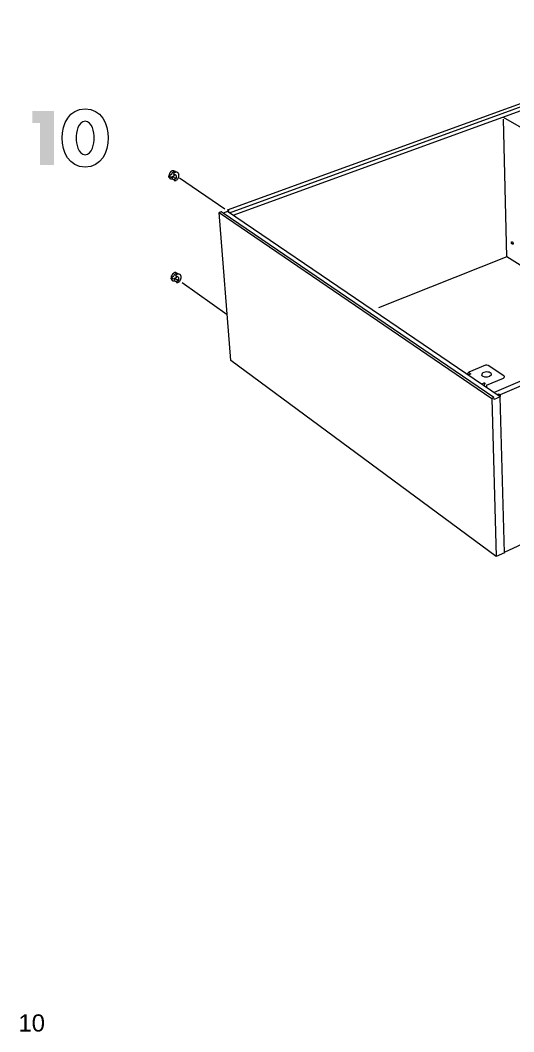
# Model space of a CAD drawing. Header units: metres. Extents: x -0.7 to 7.4, y 0 to 11.2.
# Drawn here: x -0.6848 to -0.612, y 0.3238 to 0.4731 of the extents above; entities that cross this region are included whole.
import ezdxf

# ---------------------------------------------------------------- set-up
doc = ezdxf.new("R2010")
doc.units = ezdxf.units.M
doc.header["$MEASUREMENT"] = 0
doc.layers.add('PDF8_Geometry_Num_Penna__7', color=7, linetype='Continuous', lineweight=18)
doc.layers.add('PDF8_Text_Num_Penna__7', color=7, linetype='Continuous', lineweight=18)
doc.styles.add('GENERATED_STYLE_1', font='Arial.ttf')

msp = doc.modelspace()

# ---------------------------------------------------------------- hatches: boundary and pattern name
at = {"layer": 'PDF8_Geometry_Num_Penna__7', "linetype": 'Continuous', "lineweight": 18}
msp.add_hatch(color=7, dxfattribs=at).paths.add_polyline_path([(-0.68192, 0.45799), (-0.68192, 0.45177), (-0.67984, 0.45177), (-0.67984, 0.45975), (-0.68306, 0.45975), (-0.68306, 0.45799)])

# ---------------------------------------------------------------- linework, layer by layer
at = {"layer": 'PDF8_Geometry_Num_Penna__7', "color": 7, "linetype": 'Continuous', "lineweight": 18, "flags": 128}
for points in [[(-0.65425, 0.44513), (-0.57708, 0.47315), (-0.57688, 0.47304)], [(-0.65395, 0.44473), (-0.57684, 0.47279)], [(-0.65341, 0.44435), (-0.57622, 0.47244)], [(-0.57357, 0.43584), (-0.61349, 0.4588)], [(-0.613, 0.43821), (-0.61349, 0.45856)], [(-0.53543, 0.45228), (-0.61488, 0.4182)], [(-0.53465, 0.45218), (-0.5344, 0.45205), (-0.61399, 0.41783)], [(-0.66267, 0.45032), (-0.6625, 0.4504)], [(-0.66265, 0.45001), (-0.66261, 0.44999)], [(-0.66257, 0.44999), (-0.6624, 0.45008)], [(-0.66248, 0.45046), (-0.66248, 0.45052)], [(-0.66241, 0.45007), (-0.66241, 0.45006)], [(-0.66241, 0.45006), (-0.6624, 0.44973)], [(-0.6624, 0.44972), (-0.6621, 0.44958)], [(-0.66233, 0.4501), (-0.66226, 0.45013)], [(-0.66222, 0.45043), (-0.66216, 0.45041)], [(-0.66216, 0.45036), (-0.66216, 0.45031)], [(-0.66215, 0.45029), (-0.6621, 0.45027)], [(-0.66214, 0.44993), (-0.66207, 0.4499)], [(-0.66212, 0.44955), (-0.66212, 0.4495)], [(-0.66196, 0.44966), (-0.66211, 0.44958)], [(-0.66209, 0.45028), (-0.66201, 0.45032)], [(-0.66206, 0.45025), (-0.66207, 0.45028)], [(-0.66207, 0.4499), (-0.66201, 0.44987)], [(-0.66184, 0.44975), (-0.66186, 0.44974)], [(-0.66182, 0.45018), (-0.66181, 0.44982)], [(-0.66158, 0.45063), (-0.6617, 0.45069)], [(-0.66134, 0.44988), (-0.65463, 0.4453)], [(-0.66211, 0.44949), (-0.66209, 0.44948)], [(-0.65425, 0.44513), (-0.65404, 0.44501)], [(-0.65517, 0.44486), (-0.65547, 0.44475)], [(-0.65547, 0.44475), (-0.61521, 0.4173)], [(-0.65374, 0.42291), (-0.65547, 0.44475)], [(-0.6549, 0.44468), (-0.65517, 0.44486)], [(-0.65425, 0.44492), (-0.6549, 0.44468)], [(-0.6149, 0.41744), (-0.6549, 0.44468)], [(-0.61396, 0.41755), (-0.65425, 0.44492)], [(-0.65403, 0.44477), (-0.65405, 0.445)], [(-0.65402, 0.44477), (-0.65404, 0.44501)], [(-0.613, 0.43821), (-0.63195, 0.43067)], [(-0.59473, 0.42677), (-0.613, 0.43821)], [(-0.66238, 0.43473), (-0.66232, 0.4347)], [(-0.66234, 0.43527), (-0.66218, 0.43536)], [(-0.66233, 0.43497), (-0.66228, 0.43494)], [(-0.66224, 0.43494), (-0.66208, 0.43503)], [(-0.66215, 0.43541), (-0.66215, 0.43547)], [(-0.66208, 0.43503), (-0.66208, 0.43501)], [(-0.66208, 0.43501), (-0.66207, 0.43468)], [(-0.66207, 0.43468), (-0.66178, 0.43454)], [(-0.662, 0.43505), (-0.66194, 0.43509)], [(-0.66189, 0.43539), (-0.66184, 0.43537)], [(-0.6616, 0.43575), (-0.66184, 0.43587)], [(-0.66183, 0.43532), (-0.66183, 0.43526)], [(-0.66182, 0.43525), (-0.66177, 0.43523)], [(-0.66181, 0.43488), (-0.66175, 0.43485)], [(-0.66163, 0.43462), (-0.66178, 0.43454)], [(-0.66176, 0.43523), (-0.66168, 0.43527)], [(-0.66173, 0.43521), (-0.66175, 0.43524)], [(-0.66152, 0.43471), (-0.66153, 0.4347)], [(-0.66149, 0.43514), (-0.66148, 0.43477)], [(-0.66125, 0.43559), (-0.66137, 0.43565)], [(-0.66179, 0.43451), (-0.66179, 0.43446)], [(-0.66179, 0.43445), (-0.66176, 0.43444)], [(-0.66093, 0.43441), (-0.65431, 0.4297)], [(-0.61457, 0.39395), (-0.65374, 0.42291)], [(-0.61874, 0.42099), (-0.61874, 0.42102), (-0.61873, 0.42105), (-0.61871, 0.42107), (-0.6187, 0.4211), (-0.61868, 0.42113), (-0.61865, 0.42115), (-0.61862, 0.42116)], [(-0.61874, 0.42099), (-0.61873, 0.42081), (-0.61873, 0.4208)], [(-0.61869, 0.42078), (-0.61873, 0.42081)], [(-0.6187, 0.42078), (-0.61844, 0.42088)], [(-0.61845, 0.42088), (-0.61842, 0.42089)], [(-0.61598, 0.41925), (-0.61351, 0.4203), (-0.61348, 0.42032), (-0.61345, 0.42034), (-0.61342, 0.42036), (-0.61341, 0.42038), (-0.6134, 0.42041), (-0.61339, 0.42043)], [(-0.61346, 0.42065), (-0.61343, 0.42062), (-0.61341, 0.4206), (-0.6134, 0.42058), (-0.6134, 0.42055)], [(-0.6134, 0.42055), (-0.61339, 0.42043)], [(-0.61625, 0.41955), (-0.61627, 0.41956), (-0.61629, 0.41957), (-0.61632, 0.41957), (-0.61634, 0.41957), (-0.61637, 0.41957), (-0.61639, 0.41956), (-0.61671, 0.41942)], [(-0.61628, 0.41932), (-0.61628, 0.41934), (-0.61627, 0.41937), (-0.61626, 0.4194), (-0.61624, 0.41942)], [(-0.61627, 0.41913), (-0.61628, 0.41932)], [(-0.61624, 0.41943), (-0.61623, 0.41944), (-0.61622, 0.41945), (-0.61622, 0.41946), (-0.61621, 0.41947), (-0.6162, 0.41949), (-0.6162, 0.4195), (-0.61621, 0.41952), (-0.61622, 0.41953), (-0.61625, 0.41955)], [(-0.61598, 0.41908), (-0.61598, 0.41905), (-0.61599, 0.41902), (-0.616, 0.41898), (-0.61602, 0.41895)], [(-0.61598, 0.41925), (-0.61598, 0.41908)], [(-0.6149, 0.41744), (-0.61521, 0.4173)], [(-0.61521, 0.4173), (-0.61457, 0.39395)], [(-0.61336, 0.39451), (-0.61396, 0.41755), (-0.61489, 0.41715), (-0.6149, 0.41744)], [(-0.61422, 0.41798), (-0.61399, 0.41783), (-0.61398, 0.41761)], [(-0.61422, 0.41779), (-0.61422, 0.41798)], [(-0.61335, 0.39459), (-0.60931, 0.39648)], [(-0.61336, 0.39451), (-0.61457, 0.39395)]]:
    msp.add_lwpolyline(points, dxfattribs=at)
for points in [[(-0.66287, 0.44999, -0.008913), (-0.66287, 0.45001, -0.031762), (-0.66288, 0.45005, -0.03452), (-0.66288, 0.45008, 0.010346), (-0.66288, 0.45011)], [(-0.66283, 0.45042, 0.002952), (-0.66284, 0.45039, 0.006305), (-0.66285, 0.45037)], [(-0.66282, 0.44988, -0.024771), (-0.66283, 0.44989, -0.012286), (-0.66284, 0.44991, 0.034321), (-0.66285, 0.44993)], [(-0.66264, 0.45), (-0.66266, 0.44999, -0.657477), (-0.66272, 0.45003), (-0.66273, 0.45021)], [(-0.66273, 0.44978, 0.012256), (-0.66271, 0.44977), (-0.66265, 0.44974)], [(-0.66263, 0.45075, 0.014253), (-0.66265, 0.45073, 0.001062), (-0.66267, 0.45071)], [(-0.66258, 0.4508, 0.007054), (-0.6626, 0.45079, 0.028569), (-0.66262, 0.45077)], [(-0.66254, 0.45083, 0.013159), (-0.66252, 0.45085, 0.018291), (-0.6625, 0.45086)], [(-0.66244, 0.45056, -0.033183), (-0.66237, 0.45065), (-0.66235, 0.45066), (-0.66233, 0.45068), (-0.66231, 0.4507), (-0.66229, 0.45072), (-0.66227, 0.45073), (-0.66225, 0.45075), (-0.66222, 0.45076), (-0.6622, 0.45077), (-0.66218, 0.45078), (-0.66216, 0.45079), (-0.66214, 0.4508), (-0.66212, 0.4508), (-0.6621, 0.45081), (-0.66208, 0.45081), (-0.66206, 0.45082), (-0.66204, 0.45082), (-0.66202, 0.45082), (-0.662, 0.45082), (-0.66198, 0.45081), (-0.66197, 0.45081), (-0.66195, 0.4508), (-0.66193, 0.4508), (-0.66191, 0.45079), (-0.6619, 0.45078), (-0.66188, 0.45077), (-0.66187, 0.45076), (-0.66186, 0.45074), (-0.66184, 0.45073), (-0.66183, 0.45072)], [(-0.66222, 0.45044, -0.035211), (-0.66214, 0.45054)], [(-0.66192, 0.45079), (-0.66217, 0.45091, -0.005546), (-0.6622, 0.45092)], [(-0.66151, 0.44986, -0.004032), (-0.66152, 0.44983, 0.026204), (-0.66153, 0.44981)], [(-0.66144, 0.45047, -0.004404), (-0.66143, 0.45045, 0.00781), (-0.66142, 0.45043)], [(-0.66144, 0.45001, 0.012081), (-0.66143, 0.45004, 0.018337), (-0.66143, 0.45006, -0.007068), (-0.66142, 0.45009)], [(-0.6614, 0.4503, 0.010165), (-0.6614, 0.45032, 0.021219), (-0.6614, 0.45034, 0.017772), (-0.66141, 0.45037)], [(-0.66184, 0.4495, -0.027371), (-0.66181, 0.44951, 0.033943), (-0.66179, 0.44953)], [(-0.66255, 0.43497, -0.035551), (-0.66255, 0.43499, -0.02108), (-0.66255, 0.43502, -0.022856), (-0.66256, 0.43504, 0.010346), (-0.66256, 0.43507)], [(-0.66252, 0.43532, 0.012081), (-0.66253, 0.4353, 0.023119), (-0.66254, 0.43527)], [(-0.66251, 0.43535, -0.006024), (-0.6625, 0.43538, 0.005512), (-0.66249, 0.4354)], [(-0.66231, 0.43496), (-0.66234, 0.43494, -0.657477), (-0.6624, 0.43499), (-0.6624, 0.43517)], [(-0.66231, 0.43571, 0.007478), (-0.66233, 0.43569, 0.007523), (-0.66234, 0.43567)], [(-0.66225, 0.43576, 0.014683), (-0.66227, 0.43574, 0.028569), (-0.66229, 0.43572)], [(-0.66221, 0.43579, -0.004076), (-0.66219, 0.43581, 0.018494), (-0.66217, 0.43582)], [(-0.66212, 0.43552, -0.031669), (-0.66204, 0.4356), (-0.66202, 0.43562), (-0.662, 0.43564), (-0.66198, 0.43566), (-0.66196, 0.43567), (-0.66194, 0.43569), (-0.66192, 0.4357), (-0.6619, 0.43572), (-0.66188, 0.43573), (-0.66186, 0.43574), (-0.66184, 0.43575), (-0.66181, 0.43575), (-0.66179, 0.43576), (-0.66177, 0.43577), (-0.66175, 0.43577), (-0.66173, 0.43577), (-0.66171, 0.43577), (-0.66169, 0.43577), (-0.66167, 0.43577), (-0.66166, 0.43577), (-0.66164, 0.43577), (-0.66162, 0.43576), (-0.6616, 0.43575), (-0.66159, 0.43575), (-0.66157, 0.43574), (-0.66156, 0.43573), (-0.66154, 0.43572), (-0.66153, 0.4357), (-0.66151, 0.43569), (-0.6615, 0.43567)], [(-0.66189, 0.4354, -0.032283), (-0.66182, 0.4355)], [(-0.66175, 0.43485), (-0.66168, 0.43482, 0.089153), (-0.66164, 0.43482, 0.052965), (-0.66162, 0.43482)], [(-0.66122, 0.43474, 0.009757), (-0.6612, 0.43476, -0.021743), (-0.66119, 0.43479, 0.004032), (-0.66118, 0.43481)], [(-0.66117, 0.43484, 0.01631), (-0.66115, 0.43486, 0.028426), (-0.66114, 0.43489)], [(-0.66109, 0.43537, 0.023881), (-0.66109, 0.43539, -0.00781), (-0.6611, 0.43541, 0.004404), (-0.66111, 0.43543)], [(-0.66111, 0.43497, 0.006508), (-0.66111, 0.43499, 0.020871), (-0.6611, 0.43502, -0.004638), (-0.66109, 0.43505)], [(-0.66107, 0.43525, 0.010165), (-0.66107, 0.43528, 0.022541), (-0.66108, 0.4353, 0.020518), (-0.66108, 0.43532)], [(-0.66151, 0.43446, -0.016415), (-0.66149, 0.43447, 0.033943), (-0.66147, 0.43448)], [(-0.61346, 0.42065), (-0.61575, 0.42218, 0.213416), (-0.61615, 0.4222), (-0.61862, 0.42116), (-0.61839, 0.421), (-0.61836, 0.42098), (-0.61835, 0.42097), (-0.61834, 0.42096), (-0.61835, 0.42095), (-0.61835, 0.42093), (-0.61836, 0.42092), (-0.61838, 0.42091), (-0.61842, 0.42089), (-0.61843, 0.42089), (-0.61845, 0.42089)], [(-0.61527, 0.42079, -0.367557), (-0.61657, 0.42058), (-0.61661, 0.42061), (-0.61665, 0.42064), (-0.61667, 0.42067), (-0.6167, 0.42071), (-0.61671, 0.42074)]]:
    msp.add_lwpolyline(points, format="xyb", dxfattribs=at)
msp.add_lwpolyline([(-0.6122, 0.44043), (-0.61218, 0.44041), (-0.61215, 0.44039), (-0.61213, 0.44036), (-0.61212, 0.44034), (-0.6121, 0.4403), (-0.61209, 0.44027), (-0.61208, 0.44024), (-0.61207, 0.4402), (-0.61207, 0.44017), (-0.61207, 0.44014), (-0.61208, 0.44011), (-0.61208, 0.44009), (-0.6121, 0.44008), (-0.61211, 0.44006), (-0.61213, 0.44006), (-0.61215, 0.44006), (-0.61217, 0.44006), (-0.61219, 0.44007), (-0.61221, 0.44009), (-0.61223, 0.44011), (-0.61225, 0.44013), (-0.61227, 0.44016), (-0.61229, 0.44019), (-0.6123, 0.44023), (-0.61231, 0.44026), (-0.61232, 0.44029), (-0.61232, 0.44033), (-0.61232, 0.44035), (-0.61231, 0.44038), (-0.6123, 0.4404), (-0.61229, 0.44042), (-0.61228, 0.44043), (-0.61226, 0.44044), (-0.61224, 0.44044), (-0.61222, 0.44044)], close=True, dxfattribs=at)
at = {"layer": 'PDF8_Geometry_Num_Penna__7', "color": 7, "linetype": 'Continuous', "lineweight": 18}
for centre, radius, start, end in [((-0.66258, 0.45026), 0.00029, 163.8171, 169.1914), ((-0.66248, 0.45034), 0.000354, 153.9083, 158.5927), ((-0.66266, 0.44943), 0.000304, 75.6777, 79.0171), ((-0.66225, 0.45494), 0.00523, 266.5347, 266.7323), ((-0.66229, 0.45055), 0.00038, 117.1239, 120.6492), ((-0.66227, 0.45052), 0.000415, 111.7153, 114.6818), ((-0.66229, 0.45059), 0.000343, 89.5199, 92.6419), ((-0.66223, 0.45032), 0.000185, 281.3203, 291.7313), ((-0.6619, 0.45015), 0.000186, 151.0404, 153.854), ((-0.66197, 0.44998), 0.000125, 270.5368, 279.6675), ((-0.66223, 0.45024), 0.000825, 333.7463, 335.6983), ((-0.66153, 0.44758), 0.00194, 101.5847, 102.1927), ((-0.66216, 0.4353), 0.000354, 153.9083, 158.5927), ((-0.66196, 0.43555), 0.000343, 89.5199, 92.6419), ((-0.66193, 0.43581), 0.0000829, 73.7974, 86.9276), ((-0.66165, 0.43512), 0.000294, 198.3642, 211.1861), ((-0.66195, 0.43536), 0.00028, 294.626, 302.3383), ((-0.66157, 0.43511), 0.000186, 151.0404, 153.854), ((-0.66156, 0.43509), 0.000461, 337.7708, 341.2846), ((-0.66175, 0.43521), 0.000677, 354.9901, 357.1734), ((-0.6617, 0.43523), 0.00063, 357.2407, 359.4862)]:
    msp.add_arc(centre, radius, start, end, dxfattribs=at)
msp.add_ellipse((-0.61599, 0.42083), major_axis=(0.000728, 0.000023), ratio=0.531491, start_param=6.1227, end_param=9.580788, dxfattribs=at)
for points in [[(-0.67864, 0.45576), (-0.67864, 0.45783), (-0.67762, 0.46007), (-0.67525, 0.46007)], [(-0.67525, 0.46007), (-0.67288, 0.46007), (-0.67186, 0.45783), (-0.67186, 0.45576)], [(-0.67525, 0.45824), (-0.67632, 0.45824), (-0.67657, 0.45654), (-0.67657, 0.45577)], [(-0.67393, 0.45577), (-0.67393, 0.45654), (-0.67418, 0.45824), (-0.67525, 0.45824)], [(-0.67525, 0.45145), (-0.67763, 0.45145), (-0.67864, 0.45369), (-0.67864, 0.45576)], [(-0.67657, 0.45577), (-0.67657, 0.455), (-0.67632, 0.45328), (-0.67525, 0.45328)], [(-0.67525, 0.45328), (-0.67418, 0.45328), (-0.67393, 0.455), (-0.67393, 0.45577)], [(-0.67186, 0.45576), (-0.67186, 0.45369), (-0.67287, 0.45145), (-0.67525, 0.45145)], [(-0.66287, 0.45026), (-0.66287, 0.45026), (-0.66289, 0.45023), (-0.66288, 0.45023)], [(-0.66288, 0.45021), (-0.66287, 0.45021), (-0.66289, 0.45018), (-0.66288, 0.45018)], [(-0.66288, 0.45018), (-0.66288, 0.45018), (-0.66289, 0.45016), (-0.66288, 0.45016)], [(-0.66288, 0.45016), (-0.66288, 0.45016), (-0.66289, 0.45013), (-0.66289, 0.45013)], [(-0.66289, 0.45013), (-0.66288, 0.45013), (-0.66289, 0.45011), (-0.66288, 0.45011)], [(-0.66286, 0.45031), (-0.66285, 0.45031), (-0.66288, 0.45029), (-0.66287, 0.45029)], [(-0.66287, 0.45029), (-0.66286, 0.45029), (-0.66288, 0.45026), (-0.66287, 0.45026)], [(-0.66285, 0.45037), (-0.66284, 0.45037), (-0.66287, 0.45034), (-0.66286, 0.45034)], [(-0.66287, 0.44999), (-0.66286, 0.44999), (-0.66287, 0.44997), (-0.66286, 0.44997)], [(-0.66286, 0.44997), (-0.66286, 0.44997), (-0.66286, 0.44995), (-0.66286, 0.44995)], [(-0.66286, 0.44995), (-0.66285, 0.44995), (-0.66286, 0.44993), (-0.66285, 0.44993)], [(-0.66282, 0.45045), (-0.66281, 0.45045), (-0.66284, 0.45042), (-0.66283, 0.45042)], [(-0.66281, 0.45047), (-0.6628, 0.45047), (-0.66283, 0.45045), (-0.66282, 0.45045)], [(-0.66282, 0.44988), (-0.66281, 0.44988), (-0.66282, 0.44986), (-0.66281, 0.44986)], [(-0.66279, 0.45052), (-0.66278, 0.45052), (-0.66281, 0.4505), (-0.6628, 0.4505)], [(-0.66281, 0.44986), (-0.6628, 0.44986), (-0.66281, 0.44984), (-0.6628, 0.44984)], [(-0.66278, 0.45055), (-0.66277, 0.45055), (-0.6628, 0.45052), (-0.66279, 0.45052)], [(-0.6628, 0.44984), (-0.66279, 0.44984), (-0.66279, 0.44983), (-0.66279, 0.44983)], [(-0.66276, 0.45057), (-0.66275, 0.45057), (-0.66279, 0.45055), (-0.66278, 0.45055)], [(-0.66279, 0.44983), (-0.66278, 0.44983), (-0.66278, 0.44982), (-0.66277, 0.44982)], [(-0.66275, 0.4506), (-0.66274, 0.4506), (-0.66277, 0.45057), (-0.66276, 0.45057)], [(-0.66277, 0.44982), (-0.66277, 0.44982), (-0.66277, 0.4498), (-0.66276, 0.4498)], [(-0.66273, 0.45062), (-0.66272, 0.45062), (-0.66276, 0.4506), (-0.66275, 0.4506)], [(-0.66276, 0.4498), (-0.66275, 0.4498), (-0.66275, 0.44979), (-0.66275, 0.44979)], [(-0.66275, 0.44979), (-0.66274, 0.44979), (-0.66274, 0.44978), (-0.66273, 0.44978)], [(-0.6627, 0.45067), (-0.66269, 0.45067), (-0.66273, 0.45064), (-0.66272, 0.45064)], [(-0.66267, 0.45032), (-0.6627, 0.4503), (-0.66273, 0.45025), (-0.66273, 0.45021)], [(-0.66272, 0.44977), (-0.66271, 0.44977), (-0.66271, 0.44977), (-0.66271, 0.44977)], [(-0.66269, 0.45069), (-0.66268, 0.45069), (-0.66271, 0.45067), (-0.6627, 0.45067)], [(-0.66267, 0.45071), (-0.66266, 0.45071), (-0.6627, 0.45069), (-0.66269, 0.45069)], [(-0.66268, 0.44976), (-0.66266, 0.44975), (-0.66263, 0.44974), (-0.66262, 0.44973)], [(-0.66262, 0.45077), (-0.66261, 0.45077), (-0.66264, 0.45075), (-0.66263, 0.45075)], [(-0.66262, 0.44973), (-0.66262, 0.44973), (-0.66262, 0.44973), (-0.66261, 0.44973)], [(-0.66261, 0.44999), (-0.6626, 0.44998), (-0.66258, 0.44998), (-0.66257, 0.44999)], [(-0.66261, 0.44973), (-0.66261, 0.44973), (-0.6626, 0.44973), (-0.6626, 0.44973)], [(-0.66256, 0.45082), (-0.66255, 0.45082), (-0.66259, 0.4508), (-0.66258, 0.4508)], [(-0.66258, 0.44972), (-0.66257, 0.44972), (-0.66257, 0.44972), (-0.66256, 0.44972)], [(-0.66254, 0.45083), (-0.66253, 0.45083), (-0.66257, 0.45082), (-0.66256, 0.45082)], [(-0.66254, 0.44972), (-0.66254, 0.44972), (-0.66253, 0.44972), (-0.66253, 0.44972)], [(-0.66253, 0.44972), (-0.66252, 0.44972), (-0.66251, 0.44972), (-0.66251, 0.44972)], [(-0.66248, 0.45087), (-0.66247, 0.45087), (-0.66251, 0.45086), (-0.6625, 0.45086)], [(-0.6625, 0.4504), (-0.66249, 0.45041), (-0.66248, 0.45044), (-0.66248, 0.45046)], [(-0.66249, 0.44972), (-0.66248, 0.44972), (-0.66248, 0.44973), (-0.66247, 0.44973)], [(-0.66244, 0.4509), (-0.66243, 0.4509), (-0.66247, 0.45089), (-0.66246, 0.45089)], [(-0.66247, 0.44973), (-0.66246, 0.44973), (-0.66246, 0.44974), (-0.66246, 0.44974)], [(-0.66247, 0.44973), (-0.66247, 0.44973), (-0.66247, 0.44973), (-0.66247, 0.44973)], [(-0.66247, 0.44973), (-0.66246, 0.44973), (-0.66246, 0.44973), (-0.66246, 0.44973)], [(-0.66246, 0.44973), (-0.66246, 0.44973), (-0.66246, 0.44973), (-0.66246, 0.44973)], [(-0.66246, 0.44973), (-0.66245, 0.44973), (-0.66245, 0.44973), (-0.66245, 0.44973)], [(-0.66244, 0.45054), (-0.66244, 0.45054), (-0.66244, 0.45054), (-0.66244, 0.45054)], [(-0.66244, 0.44973), (-0.66244, 0.44973), (-0.66244, 0.44973), (-0.66244, 0.44973)], [(-0.66244, 0.44973), (-0.66243, 0.44973), (-0.66243, 0.44973), (-0.66243, 0.44973)], [(-0.6624, 0.45091), (-0.6624, 0.45091), (-0.66243, 0.4509), (-0.66242, 0.4509)], [(-0.66243, 0.44973), (-0.66243, 0.44973), (-0.66242, 0.44973), (-0.66242, 0.44973)], [(-0.66242, 0.44973), (-0.66242, 0.44973), (-0.66242, 0.44973), (-0.66241, 0.44973)], [(-0.66238, 0.45092), (-0.66238, 0.45092), (-0.66241, 0.45091), (-0.6624, 0.45091)], [(-0.66241, 0.44973), (-0.66241, 0.44973), (-0.66241, 0.44972), (-0.66241, 0.44972)], [(-0.66241, 0.44972), (-0.6624, 0.44972), (-0.6624, 0.44972), (-0.6624, 0.44972)], [(-0.6624, 0.45007), (-0.6624, 0.45007), (-0.6624, 0.45008), (-0.6624, 0.45008)], [(-0.6624, 0.45008), (-0.6624, 0.45008), (-0.6624, 0.45008), (-0.6624, 0.45008)], [(-0.6624, 0.45008), (-0.6624, 0.45008), (-0.66239, 0.45008), (-0.66239, 0.45008)], [(-0.6624, 0.44973), (-0.6624, 0.44973), (-0.6624, 0.44972), (-0.6624, 0.44972)], [(-0.6624, 0.44972), (-0.6624, 0.44972), (-0.6624, 0.44972), (-0.6624, 0.44972)], [(-0.66236, 0.45092), (-0.66235, 0.45092), (-0.66239, 0.45092), (-0.66238, 0.45092)], [(-0.66239, 0.45008), (-0.66239, 0.45008), (-0.66239, 0.45008), (-0.66239, 0.45008)], [(-0.66239, 0.45008), (-0.66239, 0.45008), (-0.66239, 0.45008), (-0.66238, 0.45008)], [(-0.66234, 0.45093), (-0.66234, 0.45093), (-0.66237, 0.45092), (-0.66236, 0.45092)], [(-0.66232, 0.45093), (-0.66232, 0.45093), (-0.66235, 0.45093), (-0.66234, 0.45093)], [(-0.6623, 0.45093), (-0.6623, 0.45093), (-0.66233, 0.45093), (-0.66232, 0.45093)], [(-0.66227, 0.45093), (-0.66226, 0.45093), (-0.66229, 0.45093), (-0.66229, 0.45093)], [(-0.66226, 0.45013), (-0.66226, 0.45013), (-0.66226, 0.45013), (-0.66226, 0.45013)], [(-0.66226, 0.45013), (-0.66226, 0.45013), (-0.66226, 0.45013), (-0.66225, 0.45013)], [(-0.66225, 0.45007), (-0.66226, 0.45009), (-0.66226, 0.45011), (-0.66226, 0.45013)], [(-0.66223, 0.45093), (-0.66222, 0.45093), (-0.66225, 0.45093), (-0.66225, 0.45093)], [(-0.66225, 0.45013), (-0.66225, 0.45013), (-0.66225, 0.45014), (-0.66225, 0.45014)], [(-0.66225, 0.45014), (-0.66225, 0.45014), (-0.66224, 0.45014), (-0.66224, 0.45014)], [(-0.66224, 0.45014), (-0.66224, 0.45014), (-0.66224, 0.45014), (-0.66223, 0.45014)], [(-0.66223, 0.45014), (-0.66223, 0.45014), (-0.66222, 0.45014), (-0.66222, 0.45014)], [(-0.6622, 0.45092), (-0.66219, 0.45092), (-0.66222, 0.45092), (-0.66221, 0.45092)], [(-0.66222, 0.45044), (-0.66222, 0.45044), (-0.66222, 0.45045), (-0.66222, 0.45045)], [(-0.66222, 0.45045), (-0.66222, 0.45045), (-0.66222, 0.45045), (-0.66222, 0.45045)], [(-0.66222, 0.45045), (-0.66222, 0.45045), (-0.66222, 0.45045), (-0.66222, 0.45045)], [(-0.66222, 0.45043), (-0.66222, 0.45043), (-0.66222, 0.45044), (-0.66222, 0.45044)], [(-0.66222, 0.45044), (-0.66222, 0.45044), (-0.66222, 0.45044), (-0.66222, 0.45044)], [(-0.66222, 0.45014), (-0.66221, 0.45014), (-0.66221, 0.45014), (-0.6622, 0.45014)], [(-0.66218, 0.44996), (-0.6622, 0.44997), (-0.66221, 0.44999), (-0.66222, 0.45001)], [(-0.6622, 0.45014), (-0.6622, 0.45014), (-0.6622, 0.45014), (-0.66219, 0.45014)], [(-0.66217, 0.45091), (-0.66217, 0.45091), (-0.66218, 0.45091), (-0.66218, 0.45091)], [(-0.66214, 0.44993), (-0.66215, 0.44993), (-0.66217, 0.44995), (-0.66218, 0.44996)], [(-0.66216, 0.4504), (-0.66216, 0.4504), (-0.66217, 0.45039), (-0.66216, 0.45039)], [(-0.66216, 0.45039), (-0.66216, 0.45039), (-0.66217, 0.45039), (-0.66216, 0.45039)], [(-0.66216, 0.45039), (-0.66216, 0.45039), (-0.66217, 0.45038), (-0.66216, 0.45038)], [(-0.66216, 0.45039), (-0.66216, 0.45039), (-0.66217, 0.45039), (-0.66216, 0.45039)], [(-0.66216, 0.45041), (-0.66216, 0.45041), (-0.66216, 0.45041), (-0.66216, 0.45041)], [(-0.66216, 0.45041), (-0.66216, 0.45041), (-0.66216, 0.4504), (-0.66216, 0.4504)], [(-0.66216, 0.4504), (-0.66216, 0.4504), (-0.66216, 0.4504), (-0.66216, 0.4504)], [(-0.66216, 0.45039), (-0.66216, 0.45039), (-0.66216, 0.45039), (-0.66216, 0.45039)], [(-0.66216, 0.45038), (-0.66216, 0.45038), (-0.66216, 0.45038), (-0.66216, 0.45038)], [(-0.66216, 0.45038), (-0.66216, 0.45038), (-0.66216, 0.45037), (-0.66216, 0.45037)], [(-0.66216, 0.45037), (-0.66216, 0.45037), (-0.66216, 0.45037), (-0.66216, 0.45037)], [(-0.66216, 0.45037), (-0.66216, 0.45037), (-0.66216, 0.45036), (-0.66216, 0.45036)], [(-0.66216, 0.45031), (-0.66216, 0.45031), (-0.66216, 0.4503), (-0.66216, 0.4503)], [(-0.66216, 0.4503), (-0.66216, 0.4503), (-0.66216, 0.4503), (-0.66216, 0.4503)], [(-0.66216, 0.4503), (-0.66215, 0.4503), (-0.66215, 0.45029), (-0.66215, 0.45029)], [(-0.66216, 0.45015), (-0.66215, 0.45016), (-0.66214, 0.45016), (-0.66213, 0.45017)], [(-0.66215, 0.45029), (-0.66215, 0.45029), (-0.66215, 0.45029), (-0.66215, 0.45029)], [(-0.6617, 0.45069), (-0.66186, 0.45074), (-0.66205, 0.45067), (-0.66214, 0.45054)], [(-0.66213, 0.45017), (-0.66212, 0.45018), (-0.6621, 0.45019), (-0.66209, 0.4502)], [(-0.66211, 0.44958), (-0.66211, 0.44958), (-0.66212, 0.44958), (-0.66211, 0.44958)], [(-0.66211, 0.44958), (-0.66211, 0.44958), (-0.66212, 0.44957), (-0.66212, 0.44957)], [(-0.66212, 0.44957), (-0.66212, 0.44957), (-0.66212, 0.44957), (-0.66212, 0.44957)], [(-0.66212, 0.44957), (-0.66212, 0.44957), (-0.66212, 0.44956), (-0.66212, 0.44956)], [(-0.66212, 0.44956), (-0.66212, 0.44956), (-0.66212, 0.44955), (-0.66212, 0.44955)], [(-0.66209, 0.4502), (-0.66209, 0.4502), (-0.66209, 0.45022), (-0.66208, 0.45022)], [(-0.66208, 0.45022), (-0.66207, 0.45022), (-0.66207, 0.45024), (-0.66207, 0.45024)], [(-0.66206, 0.45024), (-0.66206, 0.45024), (-0.66206, 0.45025), (-0.66206, 0.45025)], [(-0.66183, 0.45025), (-0.66185, 0.45033), (-0.66193, 0.45036), (-0.66201, 0.45032)], [(-0.66201, 0.44987), (-0.662, 0.44986), (-0.66198, 0.44986), (-0.66197, 0.44986)], [(-0.66195, 0.44966), (-0.66195, 0.44966), (-0.66196, 0.44966), (-0.66196, 0.44966)], [(-0.66196, 0.44966), (-0.66196, 0.44966), (-0.66196, 0.44966), (-0.66196, 0.44966)], [(-0.66194, 0.44966), (-0.66193, 0.44966), (-0.66196, 0.44966), (-0.66196, 0.44966)], [(-0.66195, 0.44986), (-0.66194, 0.44986), (-0.66194, 0.44987), (-0.66193, 0.44987)], [(-0.66192, 0.44987), (-0.66192, 0.44987), (-0.66193, 0.44987), (-0.66193, 0.44987)], [(-0.66193, 0.44987), (-0.66193, 0.44987), (-0.66193, 0.44987), (-0.66193, 0.44987)], [(-0.66193, 0.44987), (-0.66192, 0.44987), (-0.66192, 0.44987), (-0.66192, 0.44987)], [(-0.66191, 0.44988), (-0.66191, 0.44988), (-0.66192, 0.44988), (-0.66192, 0.44988)], [(-0.66192, 0.44988), (-0.66191, 0.44988), (-0.66192, 0.44987), (-0.66192, 0.44987)], [(-0.66186, 0.44974), (-0.66187, 0.44974), (-0.66188, 0.44972), (-0.66188, 0.44971)], [(-0.66184, 0.44975), (-0.66183, 0.44975), (-0.66182, 0.44977), (-0.66181, 0.44978)], [(-0.66182, 0.45018), (-0.66182, 0.4502), (-0.66182, 0.45023), (-0.66183, 0.45025)], [(-0.66181, 0.44978), (-0.66181, 0.44979), (-0.66182, 0.44982), (-0.66181, 0.44982)], [(-0.66177, 0.44954), (-0.66177, 0.44954), (-0.66176, 0.44955), (-0.66175, 0.44955)], [(-0.66174, 0.44957), (-0.66173, 0.44957), (-0.66172, 0.44958), (-0.66172, 0.44958)], [(-0.66172, 0.44958), (-0.66171, 0.44958), (-0.66171, 0.4496), (-0.6617, 0.4496)], [(-0.66168, 0.44962), (-0.66167, 0.44962), (-0.66167, 0.44963), (-0.66166, 0.44963)], [(-0.66166, 0.44963), (-0.66165, 0.44963), (-0.66165, 0.44965), (-0.66164, 0.44965)], [(-0.66164, 0.44965), (-0.66163, 0.44965), (-0.66163, 0.44967), (-0.66163, 0.44967)], [(-0.66161, 0.44969), (-0.6616, 0.44969), (-0.6616, 0.44971), (-0.66159, 0.44971)], [(-0.66159, 0.44971), (-0.66158, 0.44971), (-0.66159, 0.44974), (-0.66158, 0.44974)], [(-0.66157, 0.45063), (-0.66156, 0.45063), (-0.66158, 0.45063), (-0.66158, 0.45063)], [(-0.66158, 0.45063), (-0.66157, 0.45063), (-0.66158, 0.45063), (-0.66158, 0.45063)], [(-0.66155, 0.45062), (-0.66155, 0.45062), (-0.66157, 0.45063), (-0.66157, 0.45063)], [(-0.66156, 0.44976), (-0.66155, 0.44976), (-0.66156, 0.44978), (-0.66155, 0.44978)], [(-0.66155, 0.44978), (-0.66154, 0.44978), (-0.66154, 0.44981), (-0.66153, 0.44981)], [(-0.66152, 0.4506), (-0.66152, 0.4506), (-0.66154, 0.45061), (-0.66154, 0.45061)], [(-0.66151, 0.45058), (-0.6615, 0.45058), (-0.66153, 0.4506), (-0.66152, 0.4506)], [(-0.6615, 0.45057), (-0.66149, 0.45057), (-0.66152, 0.45058), (-0.66151, 0.45058)], [(-0.66151, 0.44986), (-0.6615, 0.44986), (-0.6615, 0.44988), (-0.66149, 0.44988)], [(-0.66149, 0.45056), (-0.66148, 0.45056), (-0.6615, 0.45057), (-0.6615, 0.45057)], [(-0.66147, 0.45054), (-0.66147, 0.45054), (-0.66149, 0.45056), (-0.66149, 0.45056)], [(-0.66146, 0.45053), (-0.66146, 0.45053), (-0.66148, 0.45054), (-0.66147, 0.45054)], [(-0.66148, 0.44991), (-0.66147, 0.44991), (-0.66148, 0.44993), (-0.66147, 0.44993)], [(-0.66145, 0.45051), (-0.66145, 0.45051), (-0.66147, 0.45053), (-0.66146, 0.45053)], [(-0.66147, 0.44993), (-0.66146, 0.44993), (-0.66147, 0.44996), (-0.66146, 0.44996)], [(-0.66144, 0.45047), (-0.66143, 0.45047), (-0.66145, 0.45049), (-0.66144, 0.45049)], [(-0.66145, 0.44998), (-0.66144, 0.44998), (-0.66145, 0.45001), (-0.66144, 0.45001)], [(-0.66142, 0.45041), (-0.66141, 0.45041), (-0.66143, 0.45043), (-0.66142, 0.45043)], [(-0.66141, 0.45039), (-0.6614, 0.45039), (-0.66142, 0.45041), (-0.66142, 0.45041)], [(-0.66141, 0.45037), (-0.6614, 0.45037), (-0.66142, 0.45039), (-0.66141, 0.45039)], [(-0.66141, 0.45012), (-0.66141, 0.45012), (-0.66142, 0.45014), (-0.66141, 0.45014)], [(-0.66142, 0.45009), (-0.66141, 0.45009), (-0.66142, 0.45012), (-0.66141, 0.45012)], [(-0.6614, 0.45027), (-0.66139, 0.45027), (-0.66141, 0.4503), (-0.6614, 0.4503)], [(-0.6614, 0.45022), (-0.66139, 0.45022), (-0.66141, 0.45025), (-0.6614, 0.45025)], [(-0.66141, 0.45017), (-0.6614, 0.45017), (-0.66141, 0.45019), (-0.6614, 0.45019)], [(-0.66141, 0.45014), (-0.6614, 0.45014), (-0.66141, 0.45017), (-0.66141, 0.45017)], [(-0.66212, 0.4495), (-0.66212, 0.4495), (-0.66212, 0.44949), (-0.66211, 0.44949)], [(-0.66212, 0.4495), (-0.66212, 0.4495), (-0.66212, 0.4495), (-0.66212, 0.4495)], [(-0.66212, 0.4495), (-0.66211, 0.4495), (-0.66212, 0.44949), (-0.66211, 0.44949)], [(-0.66209, 0.44948), (-0.66209, 0.44948), (-0.66209, 0.44948), (-0.66209, 0.44948)], [(-0.66209, 0.44948), (-0.66208, 0.44948), (-0.66208, 0.44947), (-0.66207, 0.44947)], [(-0.66205, 0.44947), (-0.66205, 0.44947), (-0.66204, 0.44947), (-0.66203, 0.44947)], [(-0.66203, 0.44947), (-0.66203, 0.44947), (-0.66202, 0.44947), (-0.66202, 0.44947)], [(-0.66202, 0.44947), (-0.66201, 0.44947), (-0.662, 0.44946), (-0.662, 0.44946)], [(-0.662, 0.44946), (-0.66199, 0.44946), (-0.66198, 0.44947), (-0.66198, 0.44947)], [(-0.66198, 0.44947), (-0.66197, 0.44947), (-0.66196, 0.44947), (-0.66196, 0.44947)], [(-0.66196, 0.44947), (-0.66195, 0.44947), (-0.66194, 0.44947), (-0.66194, 0.44947)], [(-0.66192, 0.44947), (-0.66191, 0.44947), (-0.6619, 0.44948), (-0.6619, 0.44948)], [(-0.6619, 0.44948), (-0.66189, 0.44948), (-0.66188, 0.44949), (-0.66188, 0.44949)], [(-0.66188, 0.44949), (-0.66187, 0.44949), (-0.66186, 0.44949), (-0.66186, 0.44949)], [(-0.66186, 0.44949), (-0.66185, 0.44949), (-0.66184, 0.4495), (-0.66184, 0.4495)], [(-0.66182, 0.44951), (-0.66182, 0.44951), (-0.66182, 0.44951), (-0.66181, 0.44951)], [(-0.66181, 0.44951), (-0.66181, 0.44951), (-0.66181, 0.44951), (-0.66181, 0.44951)], [(-0.66179, 0.44953), (-0.66179, 0.44953), (-0.66178, 0.44954), (-0.66177, 0.44954)], [(-0.66256, 0.43514), (-0.66255, 0.43514), (-0.66257, 0.43512), (-0.66256, 0.43512)], [(-0.66256, 0.43512), (-0.66255, 0.43512), (-0.66257, 0.43509), (-0.66256, 0.43509)], [(-0.66256, 0.43509), (-0.66255, 0.43509), (-0.66257, 0.43507), (-0.66256, 0.43507)], [(-0.66254, 0.43525), (-0.66253, 0.43525), (-0.66256, 0.43522), (-0.66255, 0.43522)], [(-0.66255, 0.43522), (-0.66254, 0.43522), (-0.66256, 0.43519), (-0.66255, 0.43519)], [(-0.66255, 0.43517), (-0.66255, 0.43517), (-0.66256, 0.43514), (-0.66256, 0.43514)], [(-0.66254, 0.43527), (-0.66253, 0.43527), (-0.66255, 0.43525), (-0.66254, 0.43525)], [(-0.66255, 0.43497), (-0.66254, 0.43497), (-0.66255, 0.43495), (-0.66254, 0.43495)], [(-0.66254, 0.43495), (-0.66253, 0.43495), (-0.66254, 0.43493), (-0.66254, 0.43493)], [(-0.66254, 0.43493), (-0.66253, 0.43493), (-0.66254, 0.43491), (-0.66253, 0.43491)], [(-0.66251, 0.43535), (-0.6625, 0.43535), (-0.66253, 0.43532), (-0.66252, 0.43532)], [(-0.66253, 0.43491), (-0.66252, 0.43491), (-0.66253, 0.43489), (-0.66252, 0.43489)], [(-0.66252, 0.43489), (-0.66252, 0.43489), (-0.66252, 0.43487), (-0.66251, 0.43487)], [(-0.66251, 0.43487), (-0.66251, 0.43487), (-0.66251, 0.43485), (-0.6625, 0.43485)], [(-0.66248, 0.43543), (-0.66248, 0.43543), (-0.6625, 0.4354), (-0.66249, 0.4354)], [(-0.6625, 0.43485), (-0.6625, 0.43485), (-0.6625, 0.43483), (-0.66249, 0.43483)], [(-0.66249, 0.43483), (-0.66249, 0.43483), (-0.66249, 0.43482), (-0.66248, 0.43482)], [(-0.66246, 0.43548), (-0.66245, 0.43548), (-0.66248, 0.43545), (-0.66247, 0.43545)], [(-0.66245, 0.4355), (-0.66244, 0.4355), (-0.66247, 0.43548), (-0.66246, 0.43548)], [(-0.66247, 0.4348), (-0.66247, 0.4348), (-0.66247, 0.43479), (-0.66246, 0.43479)], [(-0.66243, 0.43553), (-0.66243, 0.43553), (-0.66246, 0.4355), (-0.66245, 0.4355)], [(-0.66246, 0.43479), (-0.66245, 0.43479), (-0.66245, 0.43477), (-0.66245, 0.43477)], [(-0.66245, 0.43477), (-0.66244, 0.43477), (-0.66244, 0.43476), (-0.66243, 0.43476)], [(-0.66242, 0.43555), (-0.66241, 0.43555), (-0.66244, 0.43553), (-0.66243, 0.43553)], [(-0.66241, 0.43558), (-0.6624, 0.43558), (-0.66243, 0.43555), (-0.66242, 0.43555)], [(-0.66243, 0.43476), (-0.66243, 0.43476), (-0.66242, 0.43475), (-0.66242, 0.43475)], [(-0.66242, 0.43475), (-0.66241, 0.43475), (-0.66241, 0.43474), (-0.6624, 0.43474)], [(-0.66238, 0.43562), (-0.66237, 0.43562), (-0.6624, 0.4356), (-0.66239, 0.4356)], [(-0.66234, 0.43527), (-0.66238, 0.43526), (-0.6624, 0.43521), (-0.6624, 0.43517)], [(-0.6624, 0.43474), (-0.6624, 0.43474), (-0.66239, 0.43473), (-0.66239, 0.43473)], [(-0.66239, 0.43473), (-0.66238, 0.43473), (-0.66238, 0.43473), (-0.66238, 0.43473)], [(-0.66236, 0.43564), (-0.66235, 0.43564), (-0.66238, 0.43562), (-0.66238, 0.43562)], [(-0.66234, 0.43567), (-0.66233, 0.43567), (-0.66237, 0.43564), (-0.66236, 0.43564)], [(-0.66235, 0.43471), (-0.66233, 0.43471), (-0.66231, 0.43469), (-0.66229, 0.43469)], [(-0.66229, 0.43572), (-0.66228, 0.43572), (-0.66232, 0.43571), (-0.66231, 0.43571)], [(-0.66229, 0.43469), (-0.66229, 0.43469), (-0.66229, 0.43469), (-0.66229, 0.43469)], [(-0.66229, 0.43469), (-0.66228, 0.43469), (-0.66228, 0.43468), (-0.66227, 0.43468)], [(-0.66228, 0.43494), (-0.66227, 0.43494), (-0.66225, 0.43494), (-0.66224, 0.43494)], [(-0.66227, 0.43468), (-0.66226, 0.43468), (-0.66226, 0.43468), (-0.66225, 0.43468)], [(-0.66223, 0.43578), (-0.66222, 0.43578), (-0.66226, 0.43576), (-0.66225, 0.43576)], [(-0.66225, 0.43468), (-0.66225, 0.43468), (-0.66224, 0.43468), (-0.66223, 0.43468)], [(-0.66221, 0.43579), (-0.66221, 0.43579), (-0.66224, 0.43578), (-0.66223, 0.43578)], [(-0.66223, 0.43468), (-0.66223, 0.43468), (-0.66222, 0.43468), (-0.66222, 0.43468)], [(-0.66222, 0.43468), (-0.66221, 0.43468), (-0.6622, 0.43468), (-0.6622, 0.43468)], [(-0.6622, 0.43468), (-0.66219, 0.43468), (-0.66219, 0.43468), (-0.66218, 0.43468)], [(-0.66215, 0.43583), (-0.66215, 0.43583), (-0.66218, 0.43582), (-0.66217, 0.43582)], [(-0.66218, 0.43536), (-0.66216, 0.43537), (-0.66215, 0.43539), (-0.66215, 0.43541)], [(-0.66218, 0.43468), (-0.66217, 0.43468), (-0.66217, 0.43468), (-0.66216, 0.43468)], [(-0.66213, 0.43584), (-0.66213, 0.43584), (-0.66216, 0.43583), (-0.66215, 0.43583)], [(-0.66214, 0.43468), (-0.66214, 0.43468), (-0.66214, 0.43469), (-0.66213, 0.43469)], [(-0.66214, 0.43468), (-0.66213, 0.43468), (-0.66214, 0.43469), (-0.66213, 0.43469)], [(-0.66214, 0.43468), (-0.66214, 0.43468), (-0.66214, 0.43468), (-0.66214, 0.43468)], [(-0.66213, 0.43469), (-0.66213, 0.43469), (-0.66213, 0.43469), (-0.66213, 0.43469)], [(-0.66213, 0.43469), (-0.66213, 0.43469), (-0.66212, 0.43469), (-0.66212, 0.43469)], [(-0.66209, 0.43586), (-0.66209, 0.43586), (-0.66212, 0.43585), (-0.66211, 0.43585)], [(-0.66212, 0.43469), (-0.66211, 0.43469), (-0.66211, 0.43469), (-0.66211, 0.43469)], [(-0.66211, 0.4355), (-0.66211, 0.4355), (-0.66211, 0.4355), (-0.66211, 0.4355)], [(-0.66211, 0.43469), (-0.66211, 0.43469), (-0.6621, 0.43469), (-0.6621, 0.43469)], [(-0.66207, 0.43587), (-0.66207, 0.43587), (-0.6621, 0.43586), (-0.66209, 0.43586)], [(-0.6621, 0.43469), (-0.6621, 0.43469), (-0.6621, 0.43469), (-0.66209, 0.43469)], [(-0.66209, 0.43469), (-0.66209, 0.43469), (-0.66209, 0.43468), (-0.66209, 0.43468)], [(-0.66208, 0.43503), (-0.66208, 0.43503), (-0.66207, 0.43503), (-0.66207, 0.43503)], [(-0.66208, 0.43468), (-0.66208, 0.43468), (-0.66207, 0.43468), (-0.66207, 0.43468)], [(-0.66207, 0.43503), (-0.66207, 0.43503), (-0.66207, 0.43504), (-0.66207, 0.43504)], [(-0.66207, 0.43504), (-0.66207, 0.43504), (-0.66207, 0.43504), (-0.66207, 0.43504)], [(-0.66207, 0.43504), (-0.66206, 0.43504), (-0.66206, 0.43504), (-0.66206, 0.43504)], [(-0.66207, 0.43468), (-0.66207, 0.43468), (-0.66207, 0.43468), (-0.66207, 0.43468)], [(-0.66207, 0.43468), (-0.66207, 0.43468), (-0.66207, 0.43468), (-0.66207, 0.43468)], [(-0.66203, 0.43588), (-0.66203, 0.43588), (-0.66206, 0.43588), (-0.66205, 0.43588)], [(-0.66206, 0.43504), (-0.66206, 0.43504), (-0.66206, 0.43504), (-0.66206, 0.43504)], [(-0.66201, 0.43589), (-0.66201, 0.43589), (-0.66204, 0.43588), (-0.66203, 0.43588)], [(-0.662, 0.43589), (-0.66199, 0.43589), (-0.66202, 0.43589), (-0.66201, 0.43589)], [(-0.66198, 0.43589), (-0.66197, 0.43589), (-0.662, 0.43589), (-0.662, 0.43589)], [(-0.66194, 0.43589), (-0.66193, 0.43589), (-0.66196, 0.43589), (-0.66196, 0.43589)], [(-0.66192, 0.43589), (-0.66191, 0.43589), (-0.66194, 0.43589), (-0.66194, 0.43589)], [(-0.66194, 0.43509), (-0.66193, 0.43509), (-0.66193, 0.43509), (-0.66193, 0.43509)], [(-0.66192, 0.43503), (-0.66193, 0.43505), (-0.66193, 0.43507), (-0.66194, 0.43509)], [(-0.66193, 0.43509), (-0.66193, 0.43509), (-0.66193, 0.43509), (-0.66193, 0.43509)], [(-0.66193, 0.43509), (-0.66192, 0.43509), (-0.66192, 0.43509), (-0.66192, 0.43509)], [(-0.66192, 0.43509), (-0.66192, 0.43509), (-0.66192, 0.43509), (-0.66191, 0.43509)], [(-0.66189, 0.43588), (-0.66188, 0.43588), (-0.66191, 0.43589), (-0.6619, 0.43589)], [(-0.66191, 0.43509), (-0.66191, 0.43509), (-0.66191, 0.4351), (-0.66191, 0.4351)], [(-0.66191, 0.4351), (-0.6619, 0.4351), (-0.6619, 0.4351), (-0.66189, 0.4351)], [(-0.66186, 0.43492), (-0.66187, 0.43493), (-0.66189, 0.43495), (-0.6619, 0.43497)], [(-0.66187, 0.43588), (-0.66186, 0.43588), (-0.66189, 0.43588), (-0.66189, 0.43588)], [(-0.66189, 0.4354), (-0.66189, 0.4354), (-0.66189, 0.43541), (-0.66189, 0.43541)], [(-0.66189, 0.43541), (-0.66189, 0.43541), (-0.66189, 0.43541), (-0.66189, 0.43541)], [(-0.66189, 0.43539), (-0.66189, 0.43539), (-0.66189, 0.4354), (-0.66189, 0.4354)], [(-0.66189, 0.4354), (-0.66189, 0.4354), (-0.66189, 0.4354), (-0.66189, 0.4354)], [(-0.66189, 0.4354), (-0.66189, 0.4354), (-0.66189, 0.4354), (-0.66189, 0.4354)], [(-0.66189, 0.43539), (-0.66189, 0.43539), (-0.66189, 0.43539), (-0.66189, 0.43539)], [(-0.66189, 0.4351), (-0.66189, 0.4351), (-0.66188, 0.4351), (-0.66188, 0.4351)], [(-0.66188, 0.4351), (-0.66187, 0.4351), (-0.66187, 0.4351), (-0.66186, 0.4351)], [(-0.66185, 0.43587), (-0.66185, 0.43587), (-0.66187, 0.43588), (-0.66187, 0.43588)], [(-0.66186, 0.4351), (-0.66185, 0.4351), (-0.66184, 0.43511), (-0.66183, 0.43511)], [(-0.66181, 0.43488), (-0.66183, 0.43489), (-0.66184, 0.4349), (-0.66186, 0.43492)], [(-0.66184, 0.43587), (-0.66184, 0.43587), (-0.66185, 0.43587), (-0.66185, 0.43587)], [(-0.66184, 0.43537), (-0.66184, 0.43537), (-0.66184, 0.43536), (-0.66184, 0.43536)], [(-0.66184, 0.43536), (-0.66183, 0.43536), (-0.66184, 0.43536), (-0.66183, 0.43536)], [(-0.66183, 0.43536), (-0.66183, 0.43536), (-0.66184, 0.43536), (-0.66184, 0.43536)], [(-0.66184, 0.43536), (-0.66183, 0.43536), (-0.66184, 0.43535), (-0.66184, 0.43535)], [(-0.66184, 0.43535), (-0.66184, 0.43535), (-0.66184, 0.43535), (-0.66184, 0.43535)], [(-0.66184, 0.43535), (-0.66184, 0.43535), (-0.66184, 0.43534), (-0.66184, 0.43534)], [(-0.66184, 0.43535), (-0.66183, 0.43535), (-0.66184, 0.43535), (-0.66184, 0.43535)], [(-0.66184, 0.43534), (-0.66184, 0.43534), (-0.66184, 0.43534), (-0.66184, 0.43534)], [(-0.66184, 0.43534), (-0.66184, 0.43534), (-0.66184, 0.43534), (-0.66184, 0.43534)], [(-0.66184, 0.43534), (-0.66183, 0.43534), (-0.66184, 0.43533), (-0.66183, 0.43533)], [(-0.66183, 0.43533), (-0.66183, 0.43533), (-0.66184, 0.43533), (-0.66183, 0.43533)], [(-0.66183, 0.43533), (-0.66183, 0.43533), (-0.66183, 0.43532), (-0.66183, 0.43532)], [(-0.66183, 0.43526), (-0.66183, 0.43526), (-0.66183, 0.43526), (-0.66183, 0.43526)], [(-0.66183, 0.43526), (-0.66183, 0.43526), (-0.66183, 0.43525), (-0.66183, 0.43525)], [(-0.66183, 0.43525), (-0.66183, 0.43525), (-0.66183, 0.43525), (-0.66183, 0.43525)], [(-0.66183, 0.43525), (-0.66182, 0.43525), (-0.66182, 0.43525), (-0.66182, 0.43525)], [(-0.66137, 0.43565), (-0.66153, 0.4357), (-0.66172, 0.43563), (-0.66182, 0.4355)], [(-0.6618, 0.43513), (-0.66179, 0.43514), (-0.66178, 0.43515), (-0.66177, 0.43516)], [(-0.66177, 0.43516), (-0.66176, 0.43516), (-0.66176, 0.43517), (-0.66175, 0.43517)], [(-0.66173, 0.4352), (-0.66173, 0.4352), (-0.66173, 0.43521), (-0.66173, 0.43521)], [(-0.6615, 0.43521), (-0.66152, 0.43529), (-0.6616, 0.43532), (-0.66168, 0.43527)], [(-0.66161, 0.43462), (-0.6616, 0.43462), (-0.66164, 0.43462), (-0.66163, 0.43462)], [(-0.66163, 0.43462), (-0.66163, 0.43462), (-0.66163, 0.43462), (-0.66163, 0.43462)], [(-0.66163, 0.43462), (-0.66163, 0.43462), (-0.66163, 0.43462), (-0.66163, 0.43462)], [(-0.66162, 0.43482), (-0.66162, 0.43482), (-0.66161, 0.43482), (-0.6616, 0.43482)], [(-0.66159, 0.43483), (-0.66159, 0.43483), (-0.6616, 0.43483), (-0.6616, 0.43483)], [(-0.6616, 0.43482), (-0.6616, 0.43482), (-0.6616, 0.43483), (-0.6616, 0.43483)], [(-0.6616, 0.43483), (-0.6616, 0.43483), (-0.66159, 0.43483), (-0.66159, 0.43483)], [(-0.66159, 0.43483), (-0.66159, 0.43483), (-0.66159, 0.43483), (-0.66159, 0.43483)], [(-0.66159, 0.43483), (-0.66159, 0.43483), (-0.66159, 0.43483), (-0.66159, 0.43483)], [(-0.66153, 0.4347), (-0.66154, 0.43469), (-0.66155, 0.43468), (-0.66155, 0.43466)], [(-0.66152, 0.43471), (-0.66151, 0.43471), (-0.66149, 0.43472), (-0.66149, 0.43474)], [(-0.66149, 0.43514), (-0.66149, 0.43516), (-0.66149, 0.43519), (-0.6615, 0.43521)], [(-0.66149, 0.43474), (-0.66148, 0.43474), (-0.66149, 0.43477), (-0.66148, 0.43477)], [(-0.66133, 0.43459), (-0.66132, 0.43459), (-0.66132, 0.43461), (-0.66132, 0.43461)], [(-0.66132, 0.43461), (-0.66131, 0.43461), (-0.66131, 0.43463), (-0.6613, 0.43463)], [(-0.66128, 0.43465), (-0.66127, 0.43465), (-0.66127, 0.43467), (-0.66127, 0.43467)], [(-0.66127, 0.43467), (-0.66126, 0.43467), (-0.66126, 0.43469), (-0.66125, 0.43469)], [(-0.66124, 0.43558), (-0.66124, 0.43558), (-0.66125, 0.43559), (-0.66125, 0.43559)], [(-0.66125, 0.43559), (-0.66125, 0.43559), (-0.66125, 0.43559), (-0.66125, 0.43559)], [(-0.66123, 0.43557), (-0.66122, 0.43557), (-0.66125, 0.43558), (-0.66124, 0.43558)], [(-0.66125, 0.43469), (-0.66124, 0.43469), (-0.66124, 0.43472), (-0.66123, 0.43472)], [(-0.66123, 0.43472), (-0.66123, 0.43472), (-0.66123, 0.43474), (-0.66122, 0.43474)], [(-0.6612, 0.43555), (-0.66119, 0.43555), (-0.66122, 0.43556), (-0.66121, 0.43556)], [(-0.66117, 0.43553), (-0.66116, 0.43553), (-0.66119, 0.43554), (-0.66118, 0.43554)], [(-0.66116, 0.43551), (-0.66115, 0.43551), (-0.66118, 0.43553), (-0.66117, 0.43553)], [(-0.66118, 0.43481), (-0.66117, 0.43481), (-0.66118, 0.43484), (-0.66117, 0.43484)], [(-0.66115, 0.4355), (-0.66114, 0.4355), (-0.66116, 0.43551), (-0.66116, 0.43551)], [(-0.66114, 0.43548), (-0.66113, 0.43548), (-0.66115, 0.4355), (-0.66115, 0.4355)], [(-0.66113, 0.43547), (-0.66112, 0.43547), (-0.66114, 0.43548), (-0.66114, 0.43548)], [(-0.66114, 0.43489), (-0.66113, 0.43489), (-0.66114, 0.43491), (-0.66113, 0.43491)], [(-0.66111, 0.43543), (-0.6611, 0.43543), (-0.66112, 0.43545), (-0.66112, 0.43545)], [(-0.66112, 0.43494), (-0.66111, 0.43494), (-0.66112, 0.43497), (-0.66111, 0.43497)], [(-0.66108, 0.43535), (-0.66108, 0.43535), (-0.6611, 0.43537), (-0.66109, 0.43537)], [(-0.66109, 0.43505), (-0.66108, 0.43505), (-0.6611, 0.43507), (-0.66109, 0.43507)], [(-0.66108, 0.43532), (-0.66107, 0.43532), (-0.66109, 0.43535), (-0.66108, 0.43535)], [(-0.66108, 0.4351), (-0.66107, 0.4351), (-0.66109, 0.43513), (-0.66108, 0.43513)], [(-0.66109, 0.43507), (-0.66108, 0.43507), (-0.66109, 0.4351), (-0.66108, 0.4351)], [(-0.66107, 0.43523), (-0.66106, 0.43523), (-0.66108, 0.43525), (-0.66107, 0.43525)], [(-0.66107, 0.43518), (-0.66106, 0.43518), (-0.66108, 0.4352), (-0.66107, 0.4352)], [(-0.66108, 0.43513), (-0.66107, 0.43513), (-0.66108, 0.43515), (-0.66108, 0.43515)], [(-0.66179, 0.43453), (-0.66179, 0.43453), (-0.6618, 0.43452), (-0.66179, 0.43452)], [(-0.66179, 0.43452), (-0.66179, 0.43452), (-0.6618, 0.43451), (-0.66179, 0.43451)], [(-0.66179, 0.43451), (-0.66179, 0.43451), (-0.6618, 0.43451), (-0.66179, 0.43451)], [(-0.66178, 0.43454), (-0.66178, 0.43454), (-0.66179, 0.43453), (-0.66179, 0.43453)], [(-0.66179, 0.43453), (-0.66178, 0.43453), (-0.66179, 0.43453), (-0.66179, 0.43453)], [(-0.66179, 0.43453), (-0.66179, 0.43453), (-0.66179, 0.43453), (-0.66179, 0.43453)], [(-0.66179, 0.43446), (-0.66179, 0.43446), (-0.66179, 0.43445), (-0.66179, 0.43445)], [(-0.66179, 0.43446), (-0.66179, 0.43446), (-0.66179, 0.43446), (-0.66179, 0.43446)], [(-0.66179, 0.43446), (-0.66179, 0.43446), (-0.66179, 0.43445), (-0.66179, 0.43445)], [(-0.66176, 0.43444), (-0.66176, 0.43444), (-0.66176, 0.43444), (-0.66176, 0.43444)], [(-0.66176, 0.43444), (-0.66175, 0.43444), (-0.66175, 0.43443), (-0.66174, 0.43443)], [(-0.66174, 0.43443), (-0.66174, 0.43443), (-0.66173, 0.43443), (-0.66172, 0.43443)], [(-0.66172, 0.43443), (-0.66172, 0.43443), (-0.66171, 0.43442), (-0.66171, 0.43442)], [(-0.66171, 0.43442), (-0.6617, 0.43442), (-0.66169, 0.43442), (-0.66169, 0.43442)], [(-0.66169, 0.43442), (-0.66168, 0.43442), (-0.66167, 0.43442), (-0.66167, 0.43442)], [(-0.66167, 0.43442), (-0.66166, 0.43442), (-0.66166, 0.43442), (-0.66165, 0.43442)], [(-0.66165, 0.43442), (-0.66164, 0.43442), (-0.66164, 0.43442), (-0.66163, 0.43442)], [(-0.66163, 0.43442), (-0.66162, 0.43442), (-0.66162, 0.43443), (-0.66161, 0.43443)], [(-0.66161, 0.43443), (-0.6616, 0.43443), (-0.6616, 0.43443), (-0.66159, 0.43443)], [(-0.66159, 0.43443), (-0.66158, 0.43443), (-0.66158, 0.43444), (-0.66157, 0.43444)], [(-0.66157, 0.43444), (-0.66156, 0.43444), (-0.66156, 0.43444), (-0.66155, 0.43444)], [(-0.66153, 0.43445), (-0.66152, 0.43445), (-0.66152, 0.43446), (-0.66151, 0.43446)], [(-0.66149, 0.43447), (-0.66149, 0.43447), (-0.66149, 0.43447), (-0.66149, 0.43447)], [(-0.66149, 0.43447), (-0.66149, 0.43447), (-0.66149, 0.43447), (-0.66149, 0.43447)], [(-0.66147, 0.43448), (-0.66146, 0.43448), (-0.66145, 0.43449), (-0.66145, 0.43449)], [(-0.66145, 0.43449), (-0.66144, 0.43449), (-0.66144, 0.43451), (-0.66143, 0.43451)], [(-0.66141, 0.43452), (-0.6614, 0.43452), (-0.6614, 0.43454), (-0.66139, 0.43454)], [(-0.66139, 0.43454), (-0.66138, 0.43454), (-0.66138, 0.43456), (-0.66137, 0.43456)], [(-0.66137, 0.43456), (-0.66136, 0.43456), (-0.66136, 0.43457), (-0.66135, 0.43457)], [(-0.66135, 0.43457), (-0.66134, 0.43457), (-0.66134, 0.43459), (-0.66133, 0.43459)]]:
    msp.add_open_spline(points, degree=3, dxfattribs=at)

# ---------------------------------------------------------------- texts
at = {"layer": 'PDF8_Text_Num_Penna__7', "color": 7, "linetype": 'Continuous', "lineweight": 18, "insert": (-0.68511, 0.3238), "char_height": 0.002525, "attachment_point": 7, "style": 'GENERATED_STYLE_1'}
msp.add_mtext('\\A1;10', dxfattribs=at)

doc.saveas('drawing.dxf')
